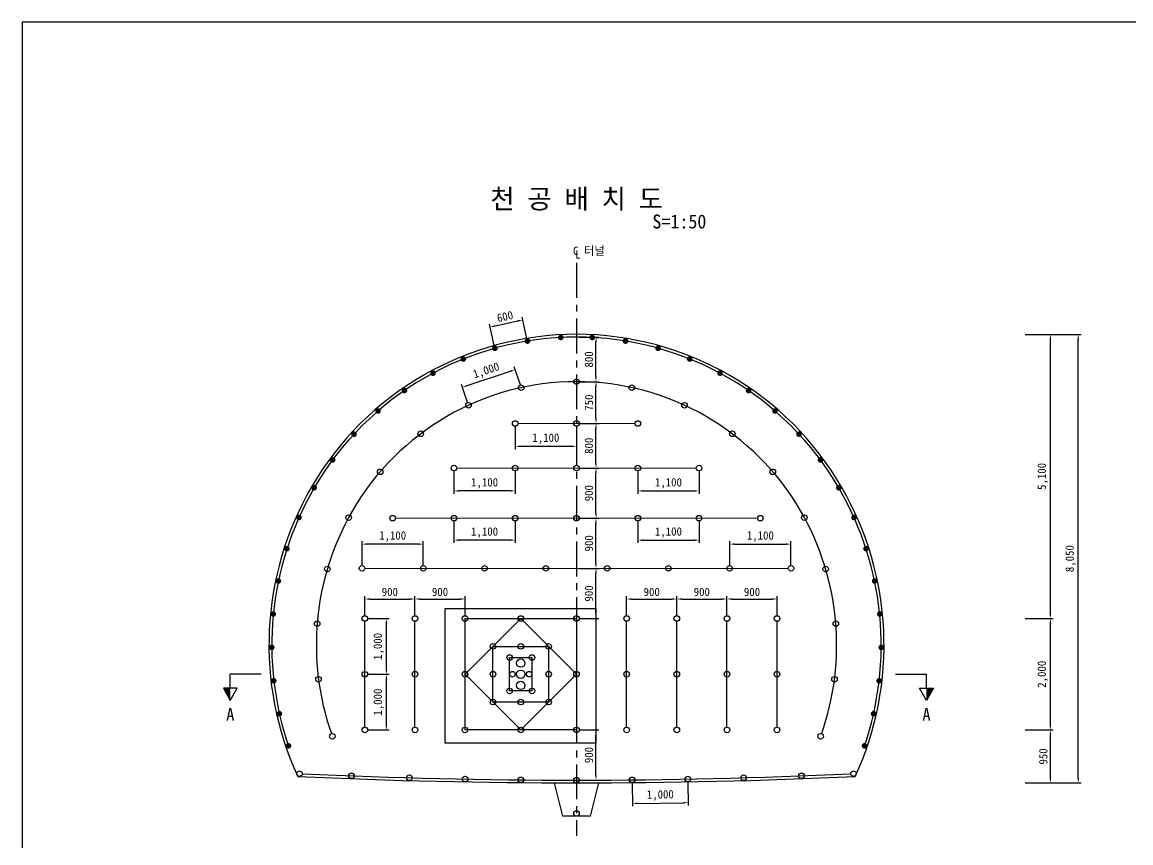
# Model space of a CAD drawing. Header units: millimetres. Extents: x 1250 to 41050, y 2900 to 31237.
# Drawn here: x 1250 to 21150, y 13973 to 28700 of the extents above; entities that cross this region are included whole.
import ezdxf
from ezdxf.enums import TextEntityAlignment as Align

# ---------------------------------------------------------------- set-up
doc = ezdxf.new("R2010")
doc.units = ezdxf.units.MM
doc.header["$LTSCALE"] = 500
doc.header["$PDMODE"] = 1
doc.linetypes.add('A-CENTR01', pattern=[2, 1.25, -0.25, 0.25, -0.25])
for name, color, linetype in [('CS-BLST', 4, 'Continuous'), ('CS-BLST-LIN1', 2, 'Continuous'), ('CS-BLST-LIN2', 2, 'Continuous'), ('CS-BLST-LIN3', 2, 'Continuous'), ('CS-BLST-TEX1', 6, 'Continuous'), ('CS-CNTL', 1, 'A-CENTR01'), ('CS-DIMS', 1, 'Continuous'), ('CS-EXCV', 3, 'E-DIGLN01'), ('CS-MISC', 2, 'Continuous'), ('CS-SYMB', 2, 'Continuous'), ('CS-TEX1', 6, 'Continuous'), ('CS-TEXT', 3, 'Continuous'), ('CX-PAPR', 2, 'Continuous')]:
    doc.layers.add(name, color=color, linetype=linetype)
doc.styles.add('굴림체', font='')
doc.styles.get('굴림체').set_extended_font_data('GulimChe')
doc.linetypes.add('E-DIGLN01', pattern='A,0.9,-0.2,[19,kscals.shx,S=0.1,R=180,X=0,Y=0],0.9', length=2)
doc.dimstyles.new('DIM01-50', dxfattribs={"dimscale": 50, "dimtxt": 3, "dimasz": 1.8, "dimexe": 1, "dimexo": 1, "dimgap": 1, "dimtad": 1, "dimdec": 0, "dimzin": 9, "dimdsep": 46, "dimlunit": 6, "dimtxsty": '굴림체', "dimcen": 2.5, "dimclrt": 3, "dimadec": 4, "dimazin": 0, "dimtfac": 1, "dimtdec": 0, "dimtmove": 2, "dimatfit": 3, "dimfxl": 1, "dimtolj": 1, "dimtzin": 0, "dimarcsym": 0})

# ---------------------------------------------------------------- blocks, each defined once
blk = doc.blocks.new('SECB_L1')
at = {"layer": 'CS-SYMB'}
for p in [(-11.1, 4.99), (0, 0)]:
    blk.add_line(p, (-11.1, 0), dxfattribs=at)
blk.add_lwpolyline([(-11.1, 9.41), (-8.6, 4.99), (-13.6, 4.99)], close=True, dxfattribs=at)
blk.add_solid([(-11.1, 9.41), (-11.1, 9.41), (-11.1, 4.99), (-13.6, 4.99)], dxfattribs=at)
at = {"layer": 'CS-TEX1', "style": '굴림체', "flags": 4}
for tag, rotation in [('A_090', 270), ('A_270', 90), ('A_180', 180)]:
    blk.add_attdef(tag, text='', height=5, rotation=rotation, dxfattribs=at).set_placement((-10.79, 14), align=Align.MIDDLE)
blk.add_attdef('A_000', text='', height=4.5, dxfattribs=at).set_placement((-11.1, 14.41), align=Align.MIDDLE)
blk = doc.blocks.new('*D25')
at = {"layer": 'CS-DIMS', "color": 0, "lineweight": -2, "transparency": 16777216}
for p, q in [((19256, 15998), (19756, 15998)), ((19706, 15138), (19706, 15908)), ((19256, 15048), (19756, 15048))]:
    blk.add_line(p, q, dxfattribs=at)
at = {"layer": 'CS-DIMS', "color": 0, "transparency": 16777216}
for points in [[(19691, 15908), (19721, 15908), (19706, 15998)], [(19691, 15138), (19721, 15138), (19706, 15048)]]:
    blk.add_solid(points, dxfattribs=at)
at = {"layer": 'Defpoints', "color": 0, "transparency": 16777216}
for p in [(19206, 15998), (19706, 15998), (19206, 15048)]:
    blk.add_point(p, dxfattribs=at)
at = {"layer": 'CS-DIMS', "color": 3, "transparency": 16777216, "insert": (19579, 15523), "char_height": 150, "attachment_point": 5, "rotation": 90, "style": '굴림체'}
blk.add_mtext('\\A1;950', dxfattribs=at)
blk = doc.blocks.new('*D26')
at = {"layer": 'CS-DIMS', "color": 0, "lineweight": -2, "transparency": 16777216}
for p, q in [((19756, 23098), (20256, 23098)), ((20206, 15138), (20206, 23008)), ((19756, 15048), (20256, 15048))]:
    blk.add_line(p, q, dxfattribs=at)
at = {"layer": 'CS-DIMS', "color": 0, "transparency": 16777216}
for points in [[(20191, 23008), (20221, 23008), (20206, 23098)], [(20191, 15138), (20221, 15138), (20206, 15048)]]:
    blk.add_solid(points, dxfattribs=at)
at = {"layer": 'Defpoints', "color": 0, "transparency": 16777216}
for p in [(19706, 23098), (20206, 23098), (19706, 15048)]:
    blk.add_point(p, dxfattribs=at)
at = {"layer": 'CS-DIMS', "color": 3, "transparency": 16777216, "insert": (20070, 19073), "char_height": 150, "attachment_point": 5, "rotation": 90, "style": '굴림체'}
blk.add_mtext('\\A1;8,050', dxfattribs=at)
blk = doc.blocks.new('*D27')
at = {"layer": 'CS-DIMS', "color": 0, "lineweight": -2, "transparency": 16777216}
for p, q in [((19256, 17998), (19756, 17998)), ((19706, 16088), (19706, 17908)), ((19256, 15998), (19756, 15998))]:
    blk.add_line(p, q, dxfattribs=at)
at = {"layer": 'CS-DIMS', "color": 0, "transparency": 16777216}
for points in [[(19691, 17908), (19721, 17908), (19706, 17998)], [(19691, 16088), (19721, 16088), (19706, 15998)]]:
    blk.add_solid(points, dxfattribs=at)
at = {"layer": 'Defpoints', "color": 0, "transparency": 16777216}
for p in [(19206, 17998), (19706, 17998), (19206, 15998)]:
    blk.add_point(p, dxfattribs=at)
at = {"layer": 'CS-DIMS', "color": 3, "transparency": 16777216, "insert": (19570, 16998), "char_height": 150, "attachment_point": 5, "rotation": 90, "style": '굴림체'}
blk.add_mtext('\\A1;2,000', dxfattribs=at)
blk = doc.blocks.new('*D28')
at = {"layer": 'CS-DIMS', "color": 0, "lineweight": -2, "transparency": 16777216}
for p, q in [((19256, 23098), (19756, 23098)), ((19706, 18088), (19706, 23008)), ((19256, 17998), (19756, 17998))]:
    blk.add_line(p, q, dxfattribs=at)
at = {"layer": 'CS-DIMS', "color": 0, "transparency": 16777216}
for points in [[(19691, 23008), (19721, 23008), (19706, 23098)], [(19691, 18088), (19721, 18088), (19706, 17998)]]:
    blk.add_solid(points, dxfattribs=at)
at = {"layer": 'Defpoints', "color": 0, "transparency": 16777216}
for p in [(19206, 23098), (19706, 23098), (19206, 17998)]:
    blk.add_point(p, dxfattribs=at)
at = {"layer": 'CS-DIMS', "color": 3, "transparency": 16777216, "insert": (19570, 20548), "char_height": 150, "attachment_point": 5, "rotation": 90, "style": '굴림체'}
blk.add_mtext('\\A1;5,100', dxfattribs=at)
blk = doc.blocks.new('*D29')
at = {"layer": 'CS-DIMS', "color": 0, "lineweight": -2, "transparency": 16777216}
for p, q in [((11250, 15998), (11600, 15998)), ((11550, 15188), (11550, 15908)), ((11250, 15098), (11600, 15098))]:
    blk.add_line(p, q, dxfattribs=at)
at = {"layer": 'CS-DIMS', "color": 0, "transparency": 16777216}
for points in [[(11535, 15908), (11565, 15908), (11550, 15998)], [(11535, 15188), (11565, 15188), (11550, 15098)]]:
    blk.add_solid(points, dxfattribs=at)
at = {"layer": 'Defpoints', "color": 0, "transparency": 16777216}
for p in [(11200, 15998), (11550, 15998), (11200, 15098)]:
    blk.add_point(p, dxfattribs=at)
at = {"layer": 'CS-DIMS', "color": 3, "transparency": 16777216, "insert": (11423, 15548), "char_height": 150, "attachment_point": 5, "rotation": 90, "style": '굴림체'}
blk.add_mtext('\\A1;900', dxfattribs=at)
blk = doc.blocks.new('*D30')
at = {"layer": 'CS-DIMS', "color": 0, "lineweight": -2, "transparency": 16777216}
for p, q in [((11250, 18898), (11600, 18898)), ((11550, 18088), (11550, 18808)), ((11250, 17998), (11600, 17998))]:
    blk.add_line(p, q, dxfattribs=at)
at = {"layer": 'CS-DIMS', "color": 0, "transparency": 16777216}
for points in [[(11535, 18808), (11565, 18808), (11550, 18898)], [(11535, 18088), (11565, 18088), (11550, 17998)]]:
    blk.add_solid(points, dxfattribs=at)
at = {"layer": 'Defpoints', "color": 0, "transparency": 16777216}
for p in [(11200, 18898), (11550, 18898), (11200, 17998)]:
    blk.add_point(p, dxfattribs=at)
at = {"layer": 'CS-DIMS', "color": 3, "transparency": 16777216, "insert": (11423, 18448), "char_height": 150, "attachment_point": 5, "rotation": 90, "style": '굴림체'}
blk.add_mtext('\\A1;900', dxfattribs=at)
blk = doc.blocks.new('*D31')
at = {"layer": 'CS-DIMS', "color": 0, "lineweight": -2, "transparency": 16777216}
for p, q in [((11250, 19798), (11600, 19798)), ((11550, 18988), (11550, 19708)), ((11250, 18898), (11600, 18898))]:
    blk.add_line(p, q, dxfattribs=at)
at = {"layer": 'CS-DIMS', "color": 0, "transparency": 16777216}
for points in [[(11535, 19708), (11565, 19708), (11550, 19798)], [(11535, 18988), (11565, 18988), (11550, 18898)]]:
    blk.add_solid(points, dxfattribs=at)
at = {"layer": 'Defpoints', "color": 0, "transparency": 16777216}
for p in [(11200, 19798), (11550, 19798), (11200, 18898)]:
    blk.add_point(p, dxfattribs=at)
at = {"layer": 'CS-DIMS', "color": 3, "transparency": 16777216, "insert": (11423, 19348), "char_height": 150, "attachment_point": 5, "rotation": 90, "style": '굴림체'}
blk.add_mtext('\\A1;900', dxfattribs=at)
blk = doc.blocks.new('*D32')
at = {"layer": 'CS-DIMS', "color": 0, "lineweight": -2, "transparency": 16777216}
for p, q in [((11250, 20698), (11600, 20698)), ((11550, 19888), (11550, 20608)), ((11250, 19798), (11600, 19798))]:
    blk.add_line(p, q, dxfattribs=at)
at = {"layer": 'CS-DIMS', "color": 0, "transparency": 16777216}
for points in [[(11535, 20608), (11565, 20608), (11550, 20698)], [(11535, 19888), (11565, 19888), (11550, 19798)]]:
    blk.add_solid(points, dxfattribs=at)
at = {"layer": 'Defpoints', "color": 0, "transparency": 16777216}
for p in [(11200, 20698), (11550, 20698), (11200, 19798)]:
    blk.add_point(p, dxfattribs=at)
at = {"layer": 'CS-DIMS', "color": 3, "transparency": 16777216, "insert": (11423, 20248), "char_height": 150, "attachment_point": 5, "rotation": 90, "style": '굴림체'}
blk.add_mtext('\\A1;900', dxfattribs=at)
blk = doc.blocks.new('*D33')
at = {"layer": 'CS-DIMS', "color": 0, "lineweight": -2, "transparency": 16777216}
for p, q in [((9000, 19748), (9000, 19355)), ((10100, 19748), (10100, 19355)), ((10010, 19405), (9090, 19405))]:
    blk.add_line(p, q, dxfattribs=at)
at = {"layer": 'CS-DIMS', "color": 0, "transparency": 16777216}
for points in [[(9090, 19420), (9090, 19390), (9000, 19405)], [(10010, 19420), (10010, 19390), (10100, 19405)]]:
    blk.add_solid(points, dxfattribs=at)
at = {"layer": 'Defpoints', "color": 0, "transparency": 16777216}
for p in [(9000, 19798), (10100, 19798, 0), (9000, 19405)]:
    blk.add_point(p, dxfattribs=at)
at = {"layer": 'CS-DIMS', "color": 3, "transparency": 16777216, "insert": (9550, 19541), "char_height": 150, "attachment_point": 5, "style": '굴림체'}
blk.add_mtext('\\A1;1,100', dxfattribs=at)
blk = doc.blocks.new('*D34')
at = {"layer": 'CS-DIMS', "color": 0, "lineweight": -2, "transparency": 16777216}
for p, q in [((9000, 20648), (9000, 20238)), ((10100, 20648), (10100, 20238)), ((10010, 20288), (9090, 20288))]:
    blk.add_line(p, q, dxfattribs=at)
at = {"layer": 'CS-DIMS', "color": 0, "transparency": 16777216}
for points in [[(9090, 20303), (9090, 20273), (9000, 20288)], [(10010, 20303), (10010, 20273), (10100, 20288)]]:
    blk.add_solid(points, dxfattribs=at)
at = {"layer": 'Defpoints', "color": 0, "transparency": 16777216}
for p in [(9000, 20698), (10100, 20698, 0), (9000, 20288)]:
    blk.add_point(p, dxfattribs=at)
at = {"layer": 'CS-DIMS', "color": 3, "transparency": 16777216, "insert": (9550, 20424), "char_height": 150, "attachment_point": 5, "style": '굴림체'}
blk.add_mtext('\\A1;1,100', dxfattribs=at)
blk = doc.blocks.new('*D35')
at = {"layer": 'CS-DIMS', "color": 0, "lineweight": -2, "transparency": 16777216}
for p, q in [((7400, 18048), (7400, 18398)), ((7490, 18348), (8210, 18348)), ((8300, 18049), (8300, 18398))]:
    blk.add_line(p, q, dxfattribs=at)
at = {"layer": 'CS-DIMS', "color": 0, "transparency": 16777216}
for points in [[(7490, 18363), (7490, 18333), (7400, 18348)], [(8210, 18363), (8210, 18333), (8300, 18348)]]:
    blk.add_solid(points, dxfattribs=at)
at = {"layer": 'Defpoints', "color": 0, "transparency": 16777216}
for p in [(8300, 18348), (7400, 17998), (8300, 17999)]:
    blk.add_point(p, dxfattribs=at)
at = {"layer": 'CS-DIMS', "color": 3, "transparency": 16777216, "insert": (7850, 18475), "char_height": 150, "attachment_point": 5, "style": '굴림체'}
blk.add_mtext('\\A1;900', dxfattribs=at)
blk = doc.blocks.new('*D36')
at = {"layer": 'CS-DIMS', "color": 0, "lineweight": -2, "transparency": 16777216}
for p, q in [((7450, 16998), (7838, 16998)), ((7788, 16088), (7788, 16908)), ((7450, 15998), (7838, 15998))]:
    blk.add_line(p, q, dxfattribs=at)
at = {"layer": 'CS-DIMS', "color": 0, "transparency": 16777216}
for points in [[(7773, 16908), (7803, 16908), (7788, 16998)], [(7773, 16088), (7803, 16088), (7788, 15998)]]:
    blk.add_solid(points, dxfattribs=at)
at = {"layer": 'Defpoints', "color": 0, "transparency": 16777216}
for p in [(7400, 16998), (7788, 16998), (7400, 15998)]:
    blk.add_point(p, dxfattribs=at)
at = {"layer": 'CS-DIMS', "color": 3, "transparency": 16777216, "insert": (7651, 16498), "char_height": 150, "attachment_point": 5, "rotation": 90, "style": '굴림체'}
blk.add_mtext('\\A1;1,000', dxfattribs=at)
blk = doc.blocks.new('*D37')
at = {"layer": 'CS-DIMS', "color": 0, "lineweight": -2, "transparency": 16777216}
for p, q in [((7450, 17998), (7838, 17998)), ((7788, 17088), (7788, 17908)), ((7450, 16998), (7838, 16998))]:
    blk.add_line(p, q, dxfattribs=at)
at = {"layer": 'CS-DIMS', "color": 0, "transparency": 16777216}
for points in [[(7773, 17908), (7803, 17908), (7788, 17998)], [(7773, 17088), (7803, 17088), (7788, 16998)]]:
    blk.add_solid(points, dxfattribs=at)
at = {"layer": 'Defpoints', "color": 0, "transparency": 16777216}
for p in [(7400, 17998), (7788, 17998), (7400, 16998)]:
    blk.add_point(p, dxfattribs=at)
at = {"layer": 'CS-DIMS', "color": 3, "transparency": 16777216, "insert": (7651, 17498), "char_height": 150, "attachment_point": 5, "rotation": 90, "style": '굴림체'}
blk.add_mtext('\\A1;1,000', dxfattribs=at)
blk = doc.blocks.new('*D38')
at = {"layer": 'CS-DIMS', "color": 0, "lineweight": -2, "transparency": 16777216}
for p, q in [((11250, 21498), (11600, 21498)), ((11550, 20788), (11550, 21408)), ((11250, 20698), (11600, 20698))]:
    blk.add_line(p, q, dxfattribs=at)
at = {"layer": 'CS-DIMS', "color": 0, "transparency": 16777216}
for points in [[(11535, 21408), (11565, 21408), (11550, 21498)], [(11535, 20788), (11565, 20788), (11550, 20698)]]:
    blk.add_solid(points, dxfattribs=at)
at = {"layer": 'Defpoints', "color": 0, "transparency": 16777216}
for p in [(11200, 21498), (11550, 21498), (11200, 20698)]:
    blk.add_point(p, dxfattribs=at)
at = {"layer": 'CS-DIMS', "color": 3, "transparency": 16777216, "insert": (11423, 21098), "char_height": 150, "attachment_point": 5, "rotation": 90, "style": '굴림체'}
blk.add_mtext('\\A1;800', dxfattribs=at)
blk = doc.blocks.new('*D39')
at = {"layer": 'CS-DIMS', "color": 0, "lineweight": -2, "transparency": 16777216}
for p, q in [((11250, 23048), (11600, 23048)), ((11550, 22338), (11550, 22958)), ((11250, 22248), (11600, 22248))]:
    blk.add_line(p, q, dxfattribs=at)
at = {"layer": 'CS-DIMS', "color": 0, "transparency": 16777216}
for points in [[(11535, 22958), (11565, 22958), (11550, 23048)], [(11535, 22338), (11565, 22338), (11550, 22248)]]:
    blk.add_solid(points, dxfattribs=at)
at = {"layer": 'Defpoints', "color": 0, "transparency": 16777216}
for p in [(11200, 23048), (11550, 23048), (11200, 22248)]:
    blk.add_point(p, dxfattribs=at)
at = {"layer": 'CS-DIMS', "color": 3, "transparency": 16777216, "insert": (11423, 22648), "char_height": 150, "attachment_point": 5, "rotation": 90, "style": '굴림체'}
blk.add_mtext('\\A1;800', dxfattribs=at)
blk = doc.blocks.new('*D40')
at = {"layer": 'CS-DIMS', "color": 0, "lineweight": -2, "transparency": 16777216}
for p, q in [((11250, 22248), (11600, 22248)), ((11550, 21588), (11550, 22158)), ((11250, 21498), (11600, 21498))]:
    blk.add_line(p, q, dxfattribs=at)
at = {"layer": 'CS-DIMS', "color": 0, "transparency": 16777216}
for points in [[(11535, 22158), (11565, 22158), (11550, 22248)], [(11535, 21588), (11565, 21588), (11550, 21498)]]:
    blk.add_solid(points, dxfattribs=at)
at = {"layer": 'Defpoints', "color": 0, "transparency": 16777216}
for p in [(11200, 22248), (11550, 22248), (11200, 21498)]:
    blk.add_point(p, dxfattribs=at)
at = {"layer": 'CS-DIMS', "color": 3, "transparency": 16777216, "insert": (11423, 21873), "char_height": 150, "attachment_point": 5, "rotation": 90, "style": '굴림체'}
blk.add_mtext('\\A1;750', dxfattribs=at)
blk = doc.blocks.new('*D41')
at = {"layer": 'CS-DIMS', "color": 0, "lineweight": -2, "transparency": 16777216}
for p, q in [((7350, 18948), (7350, 19384)), ((8360, 19334), (7440, 19334)), ((8450, 18948), (8450, 19384))]:
    blk.add_line(p, q, dxfattribs=at)
at = {"layer": 'CS-DIMS', "color": 0, "transparency": 16777216}
for points in [[(7440, 19349), (7440, 19319), (7350, 19334)], [(8360, 19349), (8360, 19319), (8450, 19334)]]:
    blk.add_solid(points, dxfattribs=at)
at = {"layer": 'Defpoints', "color": 0, "transparency": 16777216}
for p in [(7350, 19334), (7350, 18898), (8450, 18898, 0)]:
    blk.add_point(p, dxfattribs=at)
at = {"layer": 'CS-DIMS', "color": 3, "transparency": 16777216, "insert": (7900, 19470), "char_height": 150, "attachment_point": 5, "style": '굴림체'}
blk.add_mtext('\\A1;1,100', dxfattribs=at)
blk = doc.blocks.new('*D42')
at = {"layer": 'CS-DIMS', "color": 0, "lineweight": -2, "transparency": 16777216}
for p, q in [((8300, 18048), (8300, 18398)), ((8390, 18348), (9110, 18348)), ((9200, 18049), (9200, 18398))]:
    blk.add_line(p, q, dxfattribs=at)
at = {"layer": 'CS-DIMS', "color": 0, "transparency": 16777216}
for points in [[(8390, 18363), (8390, 18333), (8300, 18348)], [(9110, 18363), (9110, 18333), (9200, 18348)]]:
    blk.add_solid(points, dxfattribs=at)
at = {"layer": 'Defpoints', "color": 0, "transparency": 16777216}
for p in [(9200, 18348), (8300, 17998), (9200, 17999)]:
    blk.add_point(p, dxfattribs=at)
at = {"layer": 'CS-DIMS', "color": 3, "transparency": 16777216, "insert": (8750, 18475), "char_height": 150, "attachment_point": 5, "style": '굴림체'}
blk.add_mtext('\\A1;900', dxfattribs=at)
blk = doc.blocks.new('*D43')
at = {"layer": 'CS-DIMS', "color": 0, "lineweight": -2, "transparency": 16777216}
for p, q in [((12100, 18048), (12100, 18398)), ((12190, 18348), (12910, 18348)), ((13000, 18048), (13000, 18398))]:
    blk.add_line(p, q, dxfattribs=at)
at = {"layer": 'CS-DIMS', "color": 0, "transparency": 16777216}
for points in [[(12190, 18363), (12190, 18333), (12100, 18348)], [(12910, 18363), (12910, 18333), (13000, 18348)]]:
    blk.add_solid(points, dxfattribs=at)
at = {"layer": 'Defpoints', "color": 0, "transparency": 16777216}
for p in [(13000, 18348), (12100, 17998), (13000, 17998)]:
    blk.add_point(p, dxfattribs=at)
at = {"layer": 'CS-DIMS', "color": 3, "transparency": 16777216, "insert": (12550, 18475), "char_height": 150, "attachment_point": 5, "style": '굴림체'}
blk.add_mtext('\\A1;900', dxfattribs=at)
blk = doc.blocks.new('*D44')
at = {"layer": 'CS-DIMS', "color": 0, "lineweight": -2, "transparency": 16777216}
for p, q in [((13000, 18048), (13000, 18398)), ((13090, 18348), (13810, 18348)), ((13900, 18048), (13900, 18398))]:
    blk.add_line(p, q, dxfattribs=at)
at = {"layer": 'CS-DIMS', "color": 0, "transparency": 16777216}
for points in [[(13090, 18363), (13090, 18333), (13000, 18348)], [(13810, 18363), (13810, 18333), (13900, 18348)]]:
    blk.add_solid(points, dxfattribs=at)
at = {"layer": 'Defpoints', "color": 0, "transparency": 16777216}
for p in [(13900, 18348), (13000, 17998), (13900, 17998)]:
    blk.add_point(p, dxfattribs=at)
at = {"layer": 'CS-DIMS', "color": 3, "transparency": 16777216, "insert": (13450, 18475), "char_height": 150, "attachment_point": 5, "style": '굴림체'}
blk.add_mtext('\\A1;900', dxfattribs=at)
blk = doc.blocks.new('*D45')
at = {"layer": 'CS-DIMS', "color": 0, "lineweight": -2, "transparency": 16777216}
for p, q in [((13900, 18048), (13900, 18398)), ((13990, 18348), (14710, 18348)), ((14800, 18048), (14800, 18398))]:
    blk.add_line(p, q, dxfattribs=at)
at = {"layer": 'CS-DIMS', "color": 0, "transparency": 16777216}
for points in [[(13990, 18363), (13990, 18333), (13900, 18348)], [(14710, 18363), (14710, 18333), (14800, 18348)]]:
    blk.add_solid(points, dxfattribs=at)
at = {"layer": 'Defpoints', "color": 0, "transparency": 16777216}
for p in [(14800, 18348), (13900, 17998), (14800, 17998)]:
    blk.add_point(p, dxfattribs=at)
at = {"layer": 'CS-DIMS', "color": 3, "transparency": 16777216, "insert": (14350, 18475), "char_height": 150, "attachment_point": 5, "style": '굴림체'}
blk.add_mtext('\\A1;900', dxfattribs=at)
blk = doc.blocks.new('*D46')
at = {"layer": 'CS-DIMS', "color": 0, "lineweight": -2, "transparency": 16777216}
for p, q in [((12300, 19748), (12300, 19355)), ((13400, 19748), (13400, 19355)), ((12390, 19405), (13310, 19405))]:
    blk.add_line(p, q, dxfattribs=at)
at = {"layer": 'CS-DIMS', "color": 0, "transparency": 16777216}
for points in [[(12390, 19420), (12390, 19390), (12300, 19405)], [(13310, 19420), (13310, 19390), (13400, 19405)]]:
    blk.add_solid(points, dxfattribs=at)
at = {"layer": 'Defpoints', "color": 0, "transparency": 16777216}
for p in [(12300, 19798, 0), (13400, 19798), (13400, 19405)]:
    blk.add_point(p, dxfattribs=at)
at = {"layer": 'CS-DIMS', "color": 3, "transparency": 16777216, "insert": (12850, 19541), "char_height": 150, "attachment_point": 5, "rotation": 0.0002, "style": '굴림체'}
blk.add_mtext('\\A1;1,100', dxfattribs=at)
blk = doc.blocks.new('*D47')
at = {"layer": 'CS-DIMS', "color": 0, "lineweight": -2, "transparency": 16777216}
for p, q in [((12300, 20648), (12300, 20238)), ((13400, 20648), (13400, 20238)), ((12390, 20288), (13310, 20288))]:
    blk.add_line(p, q, dxfattribs=at)
at = {"layer": 'CS-DIMS', "color": 0, "transparency": 16777216}
for points in [[(12390, 20303), (12390, 20273), (12300, 20288)], [(13310, 20303), (13310, 20273), (13400, 20288)]]:
    blk.add_solid(points, dxfattribs=at)
at = {"layer": 'Defpoints', "color": 0, "transparency": 16777216}
for p in [(12300, 20698, 0), (13400, 20698), (13400, 20288)]:
    blk.add_point(p, dxfattribs=at)
at = {"layer": 'CS-DIMS', "color": 3, "transparency": 16777216, "insert": (12850, 20424), "char_height": 150, "attachment_point": 5, "rotation": 0.0002, "style": '굴림체'}
blk.add_mtext('\\A1;1,100', dxfattribs=at)
blk = doc.blocks.new('*D48')
at = {"layer": 'CS-DIMS', "color": 0, "lineweight": -2, "transparency": 16777216}
for p, q in [((13950, 18948), (13950, 19384)), ((14040, 19334), (14960, 19334)), ((15050, 18949), (15050, 19384))]:
    blk.add_line(p, q, dxfattribs=at)
at = {"layer": 'CS-DIMS', "color": 0, "transparency": 16777216}
for points in [[(14040, 19349), (14040, 19319), (13950, 19334)], [(14960, 19349), (14960, 19319), (15050, 19334)]]:
    blk.add_solid(points, dxfattribs=at)
at = {"layer": 'Defpoints', "color": 0, "transparency": 16777216}
for p in [(15050, 19334), (13950, 18898, 0), (15050, 18899)]:
    blk.add_point(p, dxfattribs=at)
at = {"layer": 'CS-DIMS', "color": 3, "transparency": 16777216, "insert": (14500, 19470), "char_height": 150, "attachment_point": 5, "rotation": 0.0002, "style": '굴림체'}
blk.add_mtext('\\A1;1,100', dxfattribs=at)
blk = doc.blocks.new('*D49')
at = {"layer": 'CS-DIMS', "color": 0, "lineweight": -2, "transparency": 16777216}
for p, q in [((12200, 15053), (12206, 14630)), ((13200, 15067), (13206, 14644)), ((12296, 14681), (13116, 14693))]:
    blk.add_line(p, q, dxfattribs=at)
at = {"layer": 'CS-DIMS', "color": 0, "transparency": 16777216}
for points in [[(12295, 14696), (12296, 14666), (12206, 14680)], [(13115, 14708), (13116, 14678), (13206, 14694)]]:
    blk.add_solid(points, dxfattribs=at)
at = {"layer": 'Defpoints', "color": 0, "transparency": 16777216}
for p in [(12200, 15103), (13200, 15117), (13206, 14694)]:
    blk.add_point(p, dxfattribs=at)
at = {"layer": 'CS-DIMS', "color": 3, "transparency": 16777216, "insert": (12704, 14823), "char_height": 150, "attachment_point": 5, "rotation": 0.8085, "style": '굴림체'}
blk.add_mtext('\\A1;1,000', dxfattribs=at)
blk = doc.blocks.new('*D50')
at = {"layer": 'CS-DIMS', "color": 0, "lineweight": -2, "transparency": 16777216}
for p, q in [((9739, 23249), (10149, 23339)), ((10310, 23026), (10226, 23407)), ((9725, 22897), (9641, 23278))]:
    blk.add_line(p, q, dxfattribs=at)
at = {"layer": 'CS-DIMS', "color": 0, "transparency": 16777216}
for points in [[(10146, 23354), (10153, 23324), (10237, 23358)], [(9736, 23263), (9743, 23234), (9651, 23229)]]:
    blk.add_solid(points, dxfattribs=at)
at = {"layer": 'Defpoints', "color": 0, "transparency": 16777216}
for p in [(10237, 23358), (10321, 22977), (9735, 22848)]:
    blk.add_point(p, dxfattribs=at)
at = {"layer": 'CS-DIMS', "color": 3, "transparency": 16777216, "insert": (9917, 23418), "char_height": 150, "attachment_point": 5, "rotation": 12.3985, "style": '굴림체'}
blk.add_mtext('\\A1;600', dxfattribs=at)
blk = doc.blocks.new('*D51')
at = {"layer": 'CS-DIMS', "color": 0, "lineweight": -2, "transparency": 16777216}
for p, q in [((10192, 22189), (10083, 22513)), ((9238, 22178), (10014, 22437)), ((9245, 21872), (9137, 22197))]:
    blk.add_line(p, q, dxfattribs=at)
at = {"layer": 'CS-DIMS', "color": 0, "transparency": 16777216}
for points in [[(10009, 22451), (10019, 22423), (10099, 22466)], [(9233, 22192), (9243, 22164), (9153, 22149)]]:
    blk.add_solid(points, dxfattribs=at)
at = {"layer": 'Defpoints', "color": 0, "transparency": 16777216}
for p in [(10099, 22466), (10208, 22141), (9261, 21825)]:
    blk.add_point(p, dxfattribs=at)
at = {"layer": 'CS-DIMS', "color": 3, "transparency": 16777216, "insert": (9583, 22437), "char_height": 150, "attachment_point": 5, "rotation": 18.4826, "style": '굴림체'}
blk.add_mtext('\\A1;1,000', dxfattribs=at)
blk = doc.blocks.new('*D63')
at = {"layer": 'CS-DIMS', "color": 0, "lineweight": -2, "transparency": 16777216}
for p, q in [((10100, 21448), (10100, 21038)), ((11200, 21448), (11200, 21038)), ((11110, 21088), (10190, 21088))]:
    blk.add_line(p, q, dxfattribs=at)
at = {"layer": 'CS-DIMS', "color": 0, "transparency": 16777216}
for points in [[(10190, 21103), (10190, 21073), (10100, 21088)], [(11110, 21103), (11110, 21073), (11200, 21088)]]:
    blk.add_solid(points, dxfattribs=at)
at = {"layer": 'Defpoints', "color": 0, "transparency": 16777216}
for p in [(10100, 21498), (11200, 21498, 0), (10100, 21088)]:
    blk.add_point(p, dxfattribs=at)
at = {"layer": 'CS-DIMS', "color": 3, "transparency": 16777216, "insert": (10650, 21224), "char_height": 150, "attachment_point": 5, "style": '굴림체'}
blk.add_mtext('\\A1;1,100', dxfattribs=at)

msp = doc.modelspace()

# ---------------------------------------------------------------- linework, layer by layer
at = {"layer": 'CS-BLST', "lineweight": 0, "const_width": 50}
for points in [[(10899, 23024, 1), (10935.4, 23058.3, 1)], [(11501, 23024, -1), (11464.6, 23058.3, -1)], [(9721.3, 22827.3, 1), (9749.4, 22868.7, 1)], [(10304.7, 22958.1, 1), (10337.2, 22996.1, 1)], [(12095.3, 22958.1, -1), (12062.8, 22996.1, -1)], [(12678.7, 22827.3, -1), (12650.6, 22868.7, -1)], [(9155.8, 22633.2, 1), (9179.1, 22677.4, 1)], [(13244.2, 22633.2, -1), (13220.9, 22677.4, -1)], [(8615, 22378.1, 1), (8633.3, 22424.6, 1)], [(13785, 22378.1, -1), (13766.7, 22424.6, -1)], [(8105.5, 22065.1, 1), (8118.6, 22113.4, 1)], [(14294.5, 22065.1, -1), (14281.4, 22113.4, -1)], [(7633.5, 21698.1, 1), (7641.2, 21747.5, 1)], [(14766.5, 21698.1, -1), (14758.8, 21747.5, -1)], [(7204.6, 21281.4, 1), (7206.9, 21331.4, 1)], [(15195.4, 21281.4, -1), (15193.1, 21331.4, -1)], [(6824.2, 20820.2, 1), (6821, 20870.1, 1)], [(15575.8, 20820.2, -1), (15579, 20870.1, -1)], [(6496.7, 20319.9, 1), (6488, 20369.1, 1)], [(15903.3, 20319.9, -1), (15912, 20369.1, -1)], [(6225.4, 19787, 1), (6211.5, 19835, 1)], [(16174.6, 19787, -1), (16188.5, 19835, -1)], [(6012.6, 19228.2, 1), (5993.6, 19274.4, 1)], [(16387.4, 19228.2, -1), (16406.4, 19274.4, -1)], [(5860.8, 18649.8, 1), (5837, 18693.7, 1)], [(16539.2, 18649.8, -1), (16563, 18693.7, -1)], [(5771.7, 18058.5, 1), (5743.3, 18099.6, 1)], [(16628.3, 18058.5, -1), (16656.7, 18099.6, -1)], [(5746.4, 17461, 1), (5713.8, 17498.9, 1)], [(16653.6, 17461, -1), (16686.2, 17498.9, -1)], [(5785.1, 16864.3, 1), (5748.6, 16898.5, 1)], [(16614.9, 16864.3, -1), (16651.4, 16898.5, -1)], [(5887.4, 16275.1, 1), (5847.4, 16305.2, 1)], [(16512.6, 16275.1, -1), (16552.6, 16305.2, -1)], [(6052.1, 15700.2, 1), (6009.2, 15725.9, 1)], [(16347.9, 15700.2, -1), (16390.8, 15725.9, -1)]]:
    msp.add_lwpolyline(points, format="xyb", close=True, dxfattribs=at)
at = {"layer": 'CS-BLST'}
for centre, radius in [((11200, 22248.5), 50), ((10207.7, 22141.4), 50), ((12192.3, 22141.4), 50), ((9261.1, 21825), 50), ((13138.9, 21824.9), 50), ((10100, 21498.5), 50), ((11200, 21498.5), 50), ((12300, 21498.5, 0), 50), ((8403.8, 21313.8), 50), ((13996.2, 21313.8), 50), ((9000, 20698.5, 0), 50), ((10100, 20698.5, 0), 50), ((11200, 20698.5), 50), ((12300, 20698.5, 0), 50), ((13400, 20698.5), 50), ((7675.4, 20631.5), 50), ((14724.6, 20631.5), 50), ((7109.3, 19809.6), 50), ((7900, 19798.5), 50), ((9000, 19798.5), 50), ((10100, 19798.5, 0), 50), ((11200, 19798.5), 50), ((12300, 19798.5, 0), 50), ((13400, 19798.5), 50), ((14500, 19798.5, 0), 50), ((15290.7, 19809.5), 50), ((6727.7, 18887.2), 50), ((7350, 18898.5, 0), 50), ((8450, 18898.5), 50), ((9550, 18898.5), 50), ((10650, 18898.5, 0), 50), ((11750, 18898.5), 50), ((12850, 18898.5, 0), 50), ((13950, 18898.5), 50), ((15050, 18898.5, 0), 50), ((15672.3, 18887.1), 50), ((6545.2, 17905.8), 50), ((7400, 17998.4), 50), ((8300, 17998.5), 50), ((9200, 17998.5), 50), ((10200, 17998.5), 50), ((11200, 17998.5), 50), ((12100, 17998.5), 50), ((13000, 17998.5), 50), ((13900, 17998.5), 50), ((14800, 17998.5), 50), ((15854.8, 17905.8), 50), ((9700, 17498.5), 50), ((10200, 17498.5), 50), ((10700, 17498.5), 50), ((10000, 17298.5), 50), ((10400, 17298.5), 50), ((10200, 17198.5), 75), ((6569.5, 16907.9), 50), ((7400, 16998.4), 50), ((8300, 16998.5), 50), ((9200, 16998.5), 50), ((9700, 16998.5), 50), ((10050, 16998.5), 50), ((10200, 16998.5), 75), ((10350, 16998.5), 50), ((10700, 16998.5), 50), ((11200, 16998.5), 50), ((12100, 16998.5), 50), ((13000, 16998.5), 50), ((13900, 16998.5), 50), ((14800, 16998.5), 50), ((15830.4, 16907.9), 50), ((10000, 16698.5), 50), ((10200, 16798.5), 75), ((10400, 16698.5), 50), ((9700, 16498.5), 50), ((10200, 16498.5), 50), ((10700, 16498.5), 50), ((6818.2, 15885), 50), ((7400, 15998.4), 50), ((8300, 15998.5), 50), ((9200, 15998.5), 50), ((10200, 15998.5), 50), ((11200, 15998.5), 50), ((12100, 15998.5), 50), ((13000, 15998.5), 50), ((13900, 15998.5), 50), ((14800, 15998.5), 50), ((15581.8, 15885), 50), ((6228.3, 15214.1), 50), ((7161.9, 15174.7), 50), ((8200.8, 15140.5), 50), ((9200.6, 15117.2), 50), ((10200.3, 15103.1), 50), ((11200, 15098.5), 50), ((12199.7, 15103.1), 50), ((13199.4, 15117.2), 50), ((14199.2, 15140.5), 50), ((15238.1, 15174.7), 50), ((16171.7, 15214.1), 50), ((11200, 14498.5), 50)]:
    msp.add_circle(centre, radius, dxfattribs=at)
at = {"layer": 'CS-BLST-LIN1', "lineweight": 0}
for p, q in [((10150, 21498.5, 0), (12250, 21498.5, 0)), ((9050, 20698.5, 0), (13350, 20698.5, 0)), ((10700, 20698.5, 0), (12800, 20698.5, 0)), ((7950, 19798.5), (14450, 19798.5)), ((7400, 18898.5), (15000, 18898.5))]:
    msp.add_line(p, q, dxfattribs=at)
at = {"layer": 'CS-BLST-LIN1'}
for points in [[(7400, 16048.4), (7400, 17948.4)], [(8300, 16048.5), (8300, 17948.5)], [(9200, 16998.5), (10200, 17998.5), (11200, 16998.5), (10200, 15998.5), (9200, 16998.5)], [(9200, 17998.5), (11200, 17998.5), (11200, 15998.5), (9200, 15998.5), (9200, 17998.5)], [(12100, 16048.5), (12100, 17948.5)], [(13000, 16048.5), (13000, 17948.5)], [(13900, 16048.5), (13900, 17948.5)], [(14800, 16048.5), (14800, 17948.5)], [(9700, 17498.5), (10700, 17498.5), (10700, 16498.5), (9700, 16498.5), (9700, 17498.5)], [(10000, 17298.5), (10400, 17298.5), (10400, 16698.5), (10000, 16698.5), (10000, 17298.5)]]:
    msp.add_lwpolyline(points, dxfattribs=at)
at = {"layer": 'CS-BLST-LIN2', "flags": 128}
for points in [[(11200, 22248.5, 0.2679487), (7173, 19923.5, 0.2187744), (6801.4, 15932.1, 0.2187744)], [(15596.4, 15925.8, 0.2191424), (15227, 19923.5, 0.2679492), (11200, 22248.5), (11200, 22248.5)]]:
    msp.add_lwpolyline(points, format="xyb", dxfattribs=at)
at = {"layer": 'CS-BLST-LIN3', "flags": 128}
for points in [[(11200, 23048.5, 0.2679492), (6480.2, 20323.5, 0.2176585), (6038.8, 15689.4, 0.2176585)], [(16361.2, 15689.4, 0.2176585), (15919.8, 20323.5, 0.2679492), (11200, 23048.5)]]:
    msp.add_lwpolyline(points, format="xyb", dxfattribs=at)
at = {"layer": 'CS-BLST-LIN3'}
msp.add_arc((11200, 122092.9), 106994.4, 267.363448, 272.636552, dxfattribs=at)
at = {"layer": 'CS-CNTL'}
msp.add_line((11200, 24380.2), (11200, 14099.2), dxfattribs=at)
at = {"layer": 'CS-EXCV'}
for q in [(11600, 15048.5), (10950, 14448.5)]:
    msp.add_line((11450, 14448.5), q, dxfattribs=at)
at = {"layer": 'CS-EXCV', "flags": 128}
msp.add_lwpolyline([(16204.5, 15165.5, 0.2431568), (15963.1, 20348.5, 0.5773503), (6436.9, 20348.5, 0.2431568), (6195.5, 15165.5, 0.2424339)], format="xyb", dxfattribs=at)
msp.add_lwpolyline([(10800, 15048.5), (10950, 14448.5)], dxfattribs=at)
at = {"layer": 'CS-EXCV'}
msp.add_arc((11200, 122092.9), 107044.4, 267.320327, 272.679673, dxfattribs=at)
at = {"layer": 'CS-MISC'}
msp.add_lwpolyline([(8839.8, 18180.2), (11550, 18180.2), (11550, 15764.4), (8839.8, 15764.4)], close=True, dxfattribs=at)
at = {"layer": 'CX-PAPR'}
msp.add_lwpolyline([(1250, 2900), (41050, 2900), (41050, 28700), (1250, 28700)], close=True, dxfattribs=at)

# ---------------------------------------------------------------- block references
at = {"layer": 'CS-SYMB'}
ref = msp.add_blockref('SECB_L1', (5541, 16998.5), dxfattribs=dict(at, xscale=-50, yscale=50, zscale=50, rotation=180))
ref.add_attrib('A_000', 'A', dxfattribs={"layer": 'CS-BLST-TEX1', "height": 225, "style": '굴림체', "flags": 4}).set_placement((4986.1, 16278.1), align=Align.MIDDLE)
ref = msp.add_blockref('SECB_L1', (16927.1, 16998.5), dxfattribs=dict(at, xscale=50, yscale=50, zscale=50, rotation=180))
ref.add_attrib('A_000', 'A', dxfattribs={"layer": 'CS-BLST-TEX1', "height": 225, "style": '굴림체', "flags": 4}).set_placement((17482, 16278.1), align=Align.MIDDLE)

# ---------------------------------------------------------------- texts
at = {"layer": 'CS-TEX1', "style": '굴림체'}
msp.add_text('천 공 배 치 도', height=350, dxfattribs=at).set_placement((11202.3, 25532.7), align=Align.MIDDLE)
at = {"layer": 'CS-TEXT', "style": '굴림체'}
for s, height, p in [('S=1:50', 250, (12561.8, 24997.9)), ('C 터널', 150, (11138.7, 24522.8)), ('L', 150, (11176.1, 24455.3))]:
    msp.add_text(s, height=height, dxfattribs=at).set_placement(p)

# ---------------------------------------------------------------- dimensions: what is measured, and where the dimension line sits
at = {"layer": 'CS-DIMS'}
for p1, p2, distance, picture, middle in [((9735.2, 22848.4), (10321, 22977.1), 390.2, '*D50', (9917.1, 23417.5)), ((12199.7, 15103.1), (13199.7, 15117.3), -423, '*D49', (12703.8, 14823.4))]:
    dim = msp.add_aligned_dim(p1=p1, p2=p2, distance=distance, dimstyle='DIM01-50', dxfattribs=at)
    dim.commit()
    dim.dimension.update_dxf_attribs({"geometry": picture, "text_midpoint": middle})
for base, p1, p2, angle, picture, middle in [((19705.9, 23098.5), (19205.9, 17998.5), (19205.9, 23098.5), 90, '*D28', (19569.8, 20548.5)), ((20205.9, 23098.5), (19705.9, 15048.5), (19705.9, 23098.5), 90, '*D26', (20069.9, 19073.5)), ((11550, 23048.5), (11200, 22248.5), (11200, 23048.5), 90, '*D39', (11423.3, 22648.5)), ((11550, 22248.5), (11200, 21498.5), (11200, 22248.5), 90, '*D40', (11423.1, 21873.5)), ((10100, 21087.7, 0), (11200, 21498.5), (10100, 21498.5, 0), 180, '*D63', (10650, 21223.9, 0)), ((11550, 21498.5, 0), (11200, 20698.5, 0), (11200, 21498.5, 0), 90, '*D38', (11423.3, 21098.5, 0)), ((9000, 20287.7, 0), (10100, 20698.5, 0), (9000, 20698.5, 0), 180, '*D34', (9550, 20423.9, 0)), ((11550, 20698.5), (11200, 19798.5), (11200, 20698.5), 90, '*D32', (11423.3, 20248.5)), ((13400, 20287.7, 0), (12300, 20698.5, 0), (13400, 20698.5, 0), 0.00015, '*D47', (12850, 20423.9, 0)), ((9000, 19405, 0), (10100, 19798.5, 0), (9000, 19798.5, 0), 180, '*D33', (9550, 19541.2, 0)), ((11550, 19798.5), (11200, 18898.5), (11200, 19798.5), 90, '*D31', (11423.3, 19348.5)), ((13400, 19405, 0), (12300, 19798.5, 0), (13400, 19798.5, 0), 0.00015, '*D46', (12850, 19541.2, 0)), ((7350, 19333.5, 0), (8450, 18898.5), (7350, 18898.5, 0), 180, '*D41', (7900, 19469.7, 0)), ((15050, 19333.6, 0), (13950, 18898.5), (15050, 18898.5, 0), 0.00015, '*D48', (14500, 19469.7, 0)), ((11550, 18898.5), (11200, 17998.5), (11200, 18898.5), 90, '*D30', (11423.3, 18448.5)), ((7787.6, 17998.4), (7400, 16998.4), (7400, 17998.4), 90, '*D37', (7651.4, 17498.4)), ((19705.9, 17998.5), (19205.9, 15998.5), (19205.9, 17998.5), 90, '*D27', (19569.9, 16998.5)), ((7787.6, 16998.4), (7400, 15998.4), (7400, 16998.4), 90, '*D36', (7651.4, 16498.4)), ((11550, 15998.5), (11200, 15098.5), (11200, 15998.5), 90, '*D29', (11423.3, 15548.5)), ((19705.9, 15998.5), (19205.9, 15048.5), (19205.9, 15998.5), 90, '*D25', (19579.2, 15523.5))]:
    dim = msp.add_linear_dim(base=base, p1=p1, p2=p2, angle=angle, dimstyle='DIM01-50', dxfattribs=at)
    dim.commit()
    dim.dimension.update_dxf_attribs({"geometry": picture, "text_midpoint": middle})
dim = msp.add_aligned_dim(p1=(9261.1, 21825), p2=(10207.7, 22141.4), distance=342, text='1,000', dimstyle='DIM01-50', dxfattribs=at)
dim.commit()
dim.dimension.update_dxf_attribs({"geometry": '*D51', "text_midpoint": (9582.8, 22436.6)})
for base, p1, p2, picture, middle in [((8300, 18348.5), (7400, 17998.5), (8300, 17998.6), '*D35', (7850, 18475.2)), ((9200, 18348.5), (8300, 17998.5), (9200, 17998.6), '*D42', (8750, 18475.2)), ((13000, 18348.4), (12100, 17998.4), (13000, 17998.5), '*D43', (12550, 18475.1)), ((13900, 18348.4), (13000, 17998.4), (13900, 17998.5), '*D44', (13450, 18475.1)), ((14800, 18348.4), (13900, 17998.4), (14800, 17998.5), '*D45', (14350, 18475.1))]:
    dim = msp.add_linear_dim(base=base, p1=p1, p2=p2, dimstyle='DIM01-50', dxfattribs=at)
    dim.commit()
    dim.dimension.update_dxf_attribs({"geometry": picture, "text_midpoint": middle})

doc.saveas('drawing.dxf')
